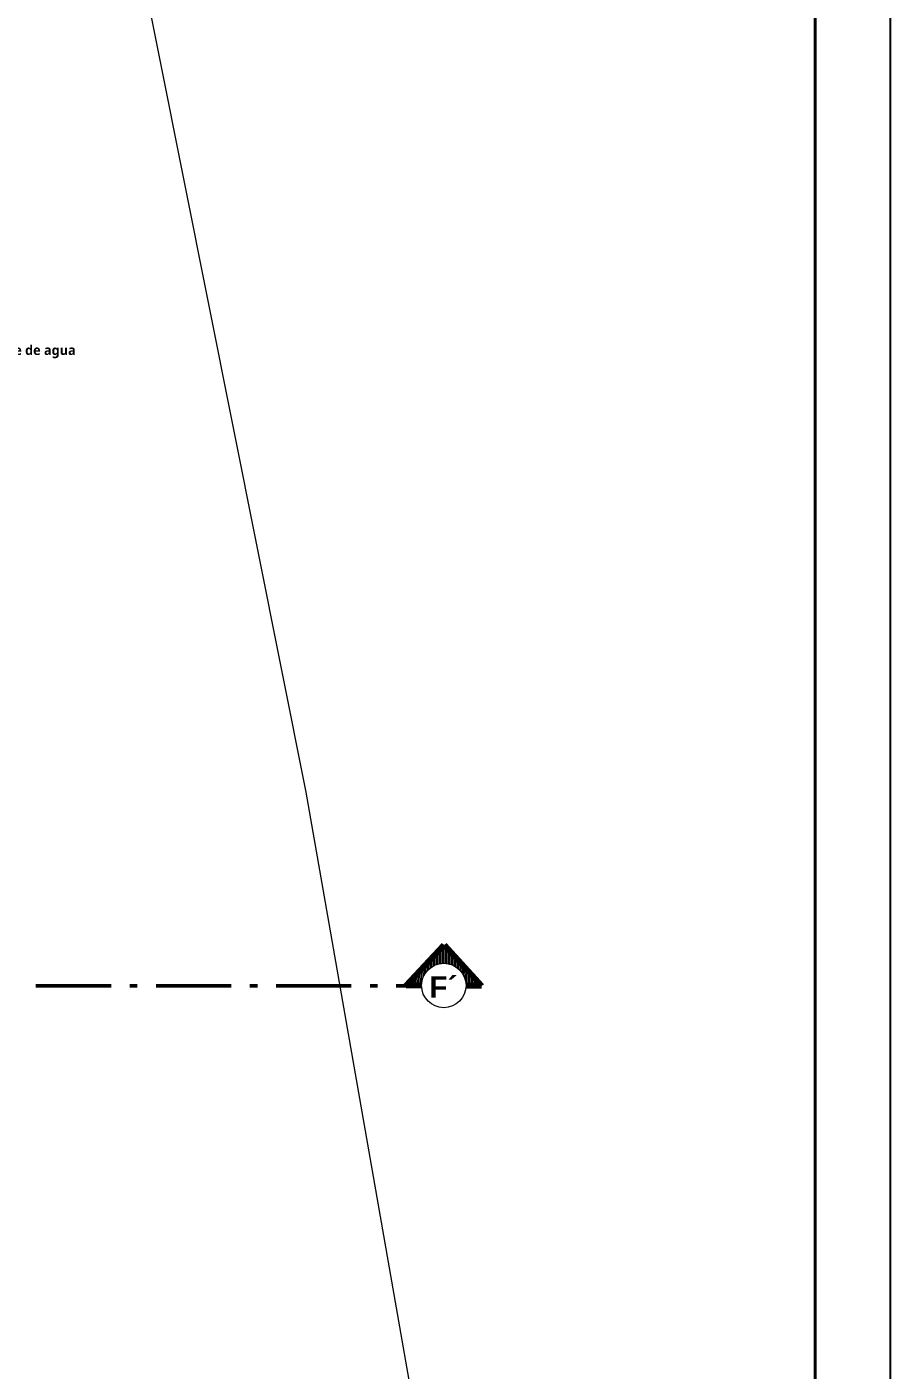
# Model space of a CAD drawing. Header units: metres. Extents: x 27 to 147, y -173 to 8.
# Drawn here: x 135.29 to 146.79, y -62.28 to -44.38 of the extents above; entities that cross this region are included whole.
import ezdxf
from ezdxf import colors
from ezdxf.entities.mleader import LeaderData, LeaderLine
from ezdxf.enums import TextEntityAlignment as Align
from ezdxf.math import Vec2, Vec3

# ---------------------------------------------------------------- set-up
doc = ezdxf.new("R2010")
doc.units = ezdxf.units.M
doc.linetypes.add('1CORTE', pattern=[1.5, 1, -0.25, 0, -0.25])
doc.linetypes.add('ACAD_ISO04W100', pattern=[30, 24, -3, 0, -3])
for name, color, linetype, lineweight in [('1', 7, 'Continuous', 5), ('AA. Proyeccion Corte', 10, '1CORTE', 50), ('CORTE_EJE', 31, 'ACAD_ISO04W100', 80), ('GRAFO 0 BLANCO', 7, 'Continuous', 0), ('letras sr', 7, 'Continuous', 5), ('TEXTOS-SUBTITULO', 7, 'Continuous', 30)]:
    doc.layers.add(name, color=color, linetype=linetype, lineweight=lineweight)
doc.styles.add('Generales', font='trebuc.ttf', dxfattribs={"height": 0.1})
doc.styles.add('TURBO_BASS', font='swisseb.ttf')

msp = doc.modelspace()

# ---------------------------------------------------------------- hatches: boundary and pattern name
at = {"layer": '1', "lineweight": 5}
h = msp.add_hatch(dxfattribs=at)
h.set_pattern_fill('_USER,_O', scale=0.02, angle=810, pattern_type=0)
h.set_pattern_definition([(90.373563, (291.954628, -113.51719), (0.019999575, 0.000130397), [])])
h.paths.add_polyline_path([(140.842, -56.856, -0.414214), (141.136, -57.154), (141.343, -57.155), (140.844, -56.61), (140.338, -57.149), (140.544, -57.15, -0.414214)])
h = msp.add_hatch(dxfattribs=at)
h.set_pattern_fill('_USER,_O', scale=0.02, angle=810, pattern_type=0)
h.set_pattern_definition([(90.373563, (291.954628, -113.51719), (0.019999575, 0.000130397), [])])
h.paths.add_polyline_path([(140.842, -56.856, -0.414214), (141.136, -57.154), (141.343, -57.155), (140.844, -56.61), (140.338, -57.149), (140.544, -57.15, -0.414214)])
h = msp.add_hatch(dxfattribs=at)
h.set_pattern_fill('_USER,_O', scale=0.02, angle=810, pattern_type=0)
h.set_pattern_definition([(90.373563, (291.954628, -113.51719), (0.019999575, 0.000130397), [])])
h.paths.add_polyline_path([(140.842, -56.856, -0.414214), (141.136, -57.154), (141.343, -57.155), (140.844, -56.61), (140.338, -57.149), (140.544, -57.15, -0.414214)])
h = msp.add_hatch(dxfattribs=at)
h.set_pattern_fill('_USER,_O', scale=0.02, angle=810, pattern_type=0)
h.set_pattern_definition([(90.373563, (291.954628, -113.51719), (0.019999575, 0.000130397), [])])
h.paths.add_polyline_path([(140.842, -56.856, -0.414214), (141.136, -57.154), (141.343, -57.155), (140.844, -56.61), (140.338, -57.149), (140.544, -57.15, -0.414214)])

# ---------------------------------------------------------------- linework, layer by layer
at = {"color": 7}
msp.add_lwpolyline([(26.786, 8.485), (146.786, 8.485), (146.786, -81.515), (26.786, -81.515), (26.786, 8.485)], dxfattribs=at)
at = {"color": 7, "lineweight": 40}
msp.add_lwpolyline([(27.786, 7.485), (145.786, 7.485), (145.786, -77.621), (27.786, -77.621)], close=True, dxfattribs=at)
at = {"layer": '1', "color": 7}
msp.add_circle((140.84, -57.15), 0.296, dxfattribs=at)
msp.add_circle((140.84, -57.15), 0.296, dxfattribs=at)
msp.add_circle((140.84, -57.15), 0.296, dxfattribs=at)
msp.add_circle((140.84, -57.15), 0.296, dxfattribs=at)
at = {"layer": 'AA. Proyeccion Corte', "color": 7}
msp.add_line((140.544, -56.755), (140.544, -56.755), dxfattribs=at)
msp.add_line((140.544, -56.755), (140.544, -56.755), dxfattribs=at)
msp.add_lwpolyline([(130.607, -57.155), (130.607, -57.155), (140.544, -57.155)], dxfattribs=at)
at = {"layer": 'CORTE_EJE', "color": 7, "linetype": 'ACAD_ISO04W100', "ltscale": 0.8}
msp.add_lwpolyline([(140.544, -57.15), (140.338, -57.149), (140.844, -56.61), (141.343, -57.155), (141.136, -57.154)], dxfattribs=at)
msp.add_lwpolyline([(140.544, -57.15), (140.338, -57.149), (140.844, -56.61), (141.343, -57.155), (141.136, -57.154)], dxfattribs=at)
msp.add_lwpolyline([(140.544, -57.15), (140.338, -57.149), (140.844, -56.61), (141.343, -57.155), (141.136, -57.154)], dxfattribs=at)
msp.add_lwpolyline([(140.544, -57.15), (140.338, -57.149), (140.844, -56.61), (141.343, -57.155), (141.136, -57.154)], dxfattribs=at)
at = {"layer": 'GRAFO 0 BLANCO', "color": 7}
msp.add_lwpolyline([(128.571, -2.288), (139.003, -54.576), (139.003, -54.576), (139.003, -54.576), (139.003, -54.576), (139.003, -54.576), (139.003, -54.576), (139.003, -54.576), (139.003, -54.576), (139.003, -54.576), (139.003, -54.576), (140.661, -64.057), (140.661, -64.057), (140.661, -64.057), (140.661, -64.057), (140.661, -64.057), (140.661, -64.057), (88.078, -61.217), (88.078, -71.03), (33.094, -68.411)], dxfattribs=at)

# ---------------------------------------------------------------- texts
at = {"layer": 'TEXTOS-SUBTITULO', "style": 'TURBO_BASS'}
msp.add_text('F´', height=0.2831, rotation=360, dxfattribs=at).set_placement((140.835, -57.312), align=Align.CENTER)
msp.add_text('F´', height=0.2831, rotation=360, dxfattribs=at).set_placement((140.835, -57.312), align=Align.CENTER)

# ---------------------------------------------------------------- leaders
at = {"layer": 'letras sr'}
ml = msp.add_multileader_mtext('Standard', dxfattribs=at)
ml.set_content('{\\fTrebuchet MS|b1|i0|c0|p34;Baja montante de agua pluvial d= 3"}', color=256, style='Generales')
ml.set_leader_properties()
ml.build(insert=Vec2(0, 0))
ml.multileader.update_dxf_attribs({"text_right_attachment_type": 6, "dogleg_length": 0.183, "arrow_head_size": 0.18})
ctx = ml.context
ctx.base_point, ctx.char_height, ctx.arrow_head_size, ctx.landing_gap_size, ctx.plane_origin = Vec3(133.871, -48.703, 0.001), 0.13, 0.18, 0.09, Vec3(135.394, -47.672, 0.001)
ctx.right_attachment = 6
notes = []
notes.append((ctx, [(1, (1, 1, 0), (133.688, -48.703, 0.001), (1, 0), 0.183, [(0, [(132.65, -48.406, 0.001)], 0, [])])]))
ctx.mtext.insert, ctx.mtext.width, ctx.mtext.defined_height, ctx.mtext.flow_direction = Vec3(133.961, -48.62, 0.001), 2.43984, 1.207, 5
for ctx, leaders in notes:
    for number, flags, end, landing, length, lines in leaders:
        leader = LeaderData()
        leader.index, (leader.has_last_leader_line, leader.has_dogleg_vector, leader.attachment_direction) = number, flags
        leader.last_leader_point, leader.dogleg_vector, leader.dogleg_length = Vec3(end), Vec3(landing), length
        for number, points, colour, breaks in lines:
            line = LeaderLine()
            line.index, line.vertices, line.color, line.breaks = number, Vec3.list(points), colors.encode_raw_color(colour), breaks
            leader.lines.append(line)
        ctx.leaders.append(leader)

doc.saveas('drawing.dxf')
